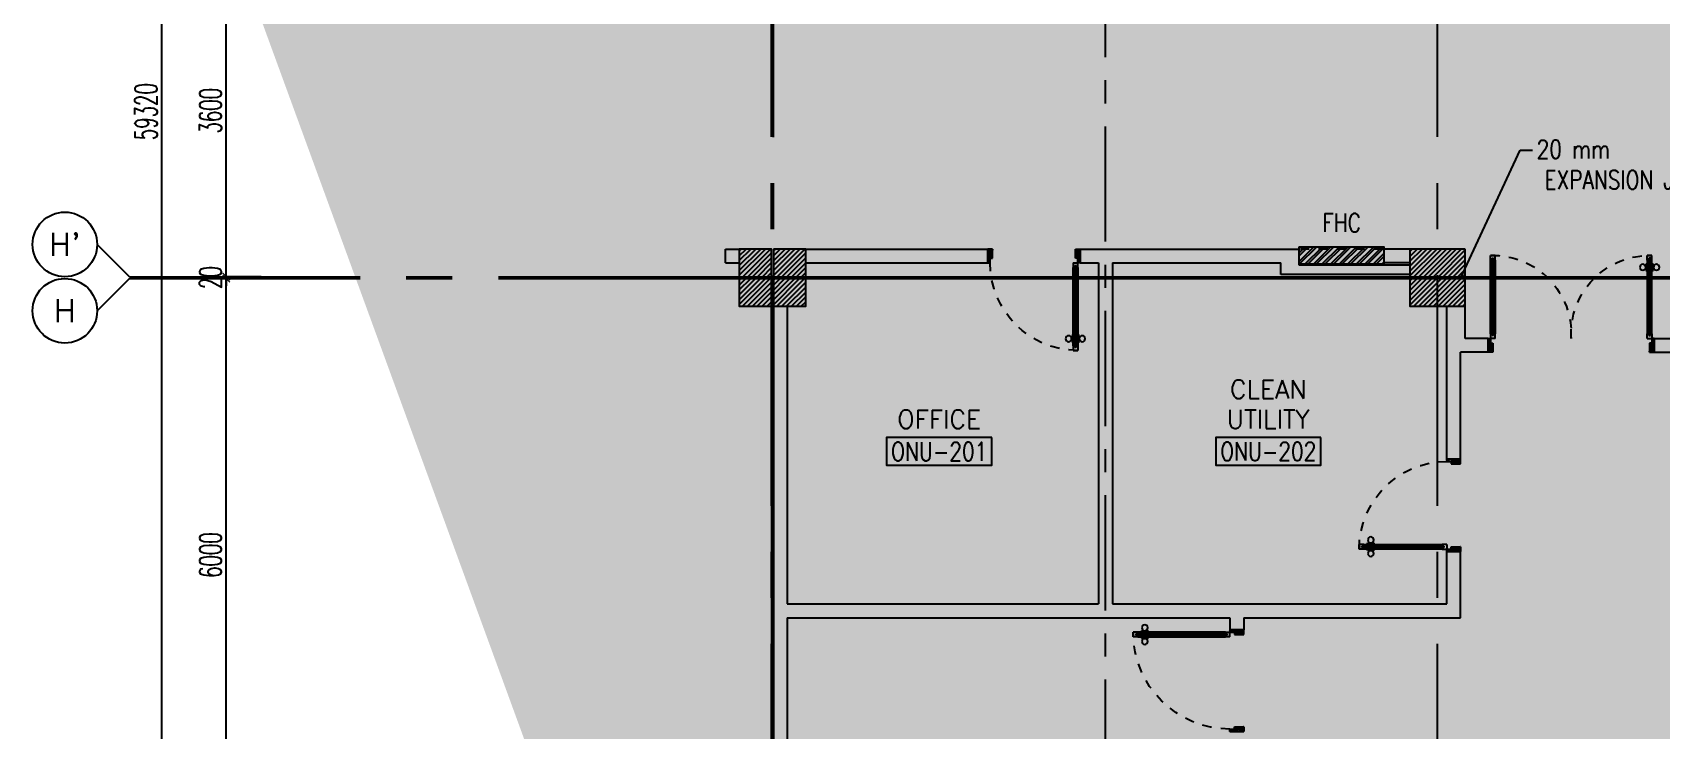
# Model space of a CAD drawing. Extents: x 0 to 93, y -1.5 to 78.
# Drawn here: x 0 to 17.66, y 28.1 to 35.67 of the extents above; entities that cross this region are included whole.
import ezdxf
from ezdxf.enums import TextEntityAlignment as Align

# ---------------------------------------------------------------- set-up
doc = ezdxf.new("R2010")
doc.units = 0
doc.header["$MEASUREMENT"] = 0
doc.header["$PDMODE"] = 34
for name, pattern in [('CENTER', [2, 1.25, -0.25, 0.25, -0.25]), ('CENTER2', [1.125, 0.75, -0.125, 0.125, -0.125]), ('CENTERX2', [4, 2.5, -0.5, 0.5, -0.5]), ('HIDDEN', [0.375, 0.25, -0.125])]:
    doc.linetypes.add(name, pattern=pattern)
doc.layers.get('0').update_dxf_attribs({"color": 11, "linetype": 'CONTINUOUS'})
doc.layers.get('DEFPOINTS').update_dxf_attribs({"color": 11, "linetype": 'CONTINUOUS'})
for name, color, linetype in [('AX', 11, 'CONTINUOUS'), ('AX-CR', 11, 'CONTINUOUS'), ('AX-DIM', 11, 'CONTINUOUS'), ('AX-TXT', 11, 'CONTINUOUS'), ('AXES', 11, 'CENTERX2'), ('AXES1', 11, 'CENTER'), ('COL', 11, 'CONTINUOUS'), ('DOOR', 11, 'CONTINUOUS'), ('EJ', 11, 'CONTINUOUS'), ('ELEV', 11, 'CONTINUOUS'), ('FHC', 11, 'CONTINUOUS'), ('HAT', 11, 'CONTINUOUS'), ('RM-BOX', 11, 'CONTINUOUS'), ('RM-NAME', 11, 'CONTINUOUS'), ('RM-NO', 11, 'CONTINUOUS'), ('WALL', 11, 'CONTINUOUS')]:
    doc.layers.add(name, color=color, linetype=linetype)
doc.styles.add('ROMANS', font='ROMANS.shx', dxfattribs={"width": 0.6})
doc.styles.get("Standard").update_dxf_attribs({"font": 'TXT.shx'})
doc.dimstyles.new('DIM-OUT', dxfattribs={"dimscale": 0, "dimtxt": 0.24, "dimasz": 0.08, "dimexe": 0.02, "dimexo": 0.02, "dimgap": 0.05, "dimtad": 1, "dimdec": 0, "dimlfac": 1000, "dimzin": 0, "dimdsep": 46, "dimtxsty": 'ROMANS', "dimblk1": 'ARCHTICK', "dimblk2": 'ARCHTICK', "dimsah": 1, "dimcen": 0.01, "dimdle": 0.08, "dimclrd": 7, "dimclre": 7, "dimclrt": 2, "dimadec": 0, "dimazin": 0, "dimtp": 2, "dimtm": 2, "dimtfac": 0.114286, "dimtdec": 0, "dimtix": 1, "dimtmove": 2, "dimatfit": 3, "dimldrblk": 'ARCHTICK', "dimfxl": 0, "dimtolj": 1, "dimtzin": 0, "dimarcsym": 0})

# ---------------------------------------------------------------- blocks, each defined once
blk = doc.blocks.new('D1000')
at = {"layer": 'DOOR', "color": 7, "linetype": 'ByBlock'}
for p, q in [((0, 0), (-150, 0)), ((-150, 0), (-150, -25)), ((-150, 0), (0, 0)), ((0, -50), (-114, 0)), ((0, -50), (-40, 0)), ((0, -50), (0, 0)), ((-1050, -25), (-1100, -25)), ((-1100, -75), (-1100, -25)), ((-1100, -25), (-1100, -75)), ((-1050, -75), (-1100, -75)), ((-1050, -42), (-1070, -42)), ((-1070, -42), (-1070, -58)), ((-1050, -58), (-1070, -58)), ((-1050, -25), (-1050, -42)), ((-1050, -58), (-1050, -75)), ((-928, -18), (-1018, -18)), ((-1018, -25), (-1018, -18)), ((-1018, -75), (-1018, -82)), ((-928, -82), (-1018, -82)), ((-1005, -9), (-940, -9)), ((-1005, -18), (-1005, -9)), ((-1005, -18), (-940, -18)), ((-1005, -82), (-940, -82)), ((-1005, -82), (-1005, -91)), ((-1005, -91), (-940, -91)), ((-940, -18), (-940, -9)), ((-940, -82), (-940, -91)), ((-928, -25), (-928, -18)), ((-928, -75), (-928, -82)), ((-200, -42), (-200, -25)), ((-200, -25), (-150, -25)), ((-180, -42), (-200, -42)), ((-200, -75), (-200, -58)), ((-200, -58), (-180, -58)), ((-150, -75), (-200, -75)), ((-180, -58), (-180, -42)), ((-150, -75), (-150, -25)), ((-150, -25), (-100, -25)), ((-100, -25), (-100, -50)), ((0, -50), (-100, -37)), ((-100, -50), (0, -50)), ((-150, -975), (-100, -975)), ((-150, -1000), (-150, -975)), ((-150, -1000), (0, -1000)), ((0, -1000), (-150, -1000)), ((0, -950), (-114, -1000)), ((-100, -975), (-100, -950)), ((0, -950), (-100, -963)), ((-100, -950), (0, -950)), ((0, -950), (-40, -1000)), ((0, -950), (0, -1000))]:
    blk.add_line(p, q, dxfattribs=at)
at = {"layer": 'DOOR', "linetype": 'ByBlock'}
for p, q in [((-200, -25), (-1050, -25)), ((-200, -42), (-1050, -42)), ((-200, -58), (-1050, -58)), ((-1050, -75), (-200, -75))]:
    blk.add_line(p, q, dxfattribs=at)
at = {"layer": 'DOOR', "color": 7, "linetype": 'ByBlock'}
for centre in [(-973, 23), (-973, -124)]:
    blk.add_circle(centre, 32.4, dxfattribs=at)
for centre, radius, start, end in [((0, -50), 134, 158.1598, 169.28), ((0, -50), 74.4, 137.7764, 180), ((0, -50), 54.4, 113.2074, 180), ((0, -50), 154, 161.1053, 166.2858), ((0, -50), 114, 154.0838, 167.3774), ((0, -50), 94.4, 148.0182, 180), ((0, -50), 34.4, 90, 180), ((0, -50), 14.4, 90, 180), ((0, -950), 154, 193.7142, 198.8947), ((0, -950), 134, 190.72, 201.8402), ((0, -950), 94.4, 180, 211.9818), ((0, -950), 74.4, 180, 222.2236), ((0, -950), 54.4, 180, 246.7926), ((0, -950), 34.4, 180, 270), ((0, -950), 14.4, 180, 270)]:
    blk.add_arc(centre, radius, start, end, dxfattribs=at)
at = {"layer": 'DOOR', "linetype": 'HIDDEN', "ltscale": 0.5}
blk.add_arc((-149, -24), 951, 180.0434, 269.9667, dxfattribs=at)
blk = doc.blocks.new('A$C272A55A0')
at = {"layer": 'DOOR', "color": 0, "linetype": 'ByBlock'}
for p, q in [((0, 900), (0, 1050)), ((50, 1050), (0, 1050)), ((0, 900), (25, 900)), ((25, 950), (50, 950)), ((25, 900), (25, 950)), ((75, 900), (25, 900)), ((25, 850), (25, 900)), ((50, 950), (50, 1050)), ((75, 900), (75, 850)), ((1725, 900), (1775, 900)), ((1725, 900), (1725, 850)), ((1750, 950), (1750, 1050)), ((1750, 1050), (1800, 1050)), ((1775, 950), (1750, 950)), ((1775, 900), (1775, 950)), ((1800, 900), (1775, 900)), ((1775, 850), (1775, 900)), ((1800, 1050), (1800, 900)), ((42, 850), (25, 850)), ((58, 870), (42, 870)), ((42, 870), (42, 850)), ((58, 850), (58, 870)), ((75, 850), (58, 850)), ((1725, 850), (1742, 850)), ((1742, 870), (1758, 870)), ((1742, 850), (1742, 870)), ((1758, 870), (1758, 850)), ((1758, 850), (1775, 850)), ((25, 50), (42, 50)), ((25, 50), (25, 0)), ((25, 0), (75, 0)), ((75, 0), (25, 0)), ((42, 50), (42, 30)), ((42, 30), (58, 30)), ((58, 50), (75, 50)), ((58, 50), (58, 30)), ((75, 50), (75, 0)), ((1718, 160), (1709, 160)), ((1709, 95), (1709, 160)), ((1718, 95), (1709, 95)), ((1725, 173), (1718, 173)), ((1718, 173), (1718, 83)), ((1718, 95), (1718, 160)), ((1725, 83), (1718, 83)), ((1742, 50), (1725, 50)), ((1725, 50), (1725, 0)), ((1775, 0), (1725, 0)), ((1725, 0), (1775, 0)), ((1742, 50), (1742, 30)), ((1758, 30), (1742, 30)), ((1775, 50), (1758, 50)), ((1758, 50), (1758, 30)), ((1775, 173), (1782, 173)), ((1775, 83), (1782, 83)), ((1775, 50), (1775, 0)), ((1782, 173), (1782, 83)), ((1782, 160), (1791, 160)), ((1782, 95), (1782, 160)), ((1782, 95), (1791, 95)), ((1791, 95), (1791, 160))]:
    blk.add_line(p, q, dxfattribs=at)
at = {"layer": 'DOOR', "color": 9, "linetype": 'ByBlock'}
for p, q in [((50, 1050), (0, 1010)), ((50, 1050), (0, 937)), ((50, 1050), (37, 950)), ((1750, 1050), (1800, 1010)), ((1750, 1050), (1800, 937)), ((1750, 1050), (1763, 950))]:
    blk.add_line(p, q, dxfattribs=at)
at = {"layer": 'DOOR', "linetype": 'ByBlock'}
for p, q in [((25, 850), (25, 50)), ((42, 850), (42, 50)), ((58, 850), (58, 50)), ((75, 50), (75, 850)), ((1725, 50), (1725, 850)), ((1742, 850), (1742, 50)), ((1758, 850), (1758, 50)), ((1775, 850), (1775, 50))]:
    blk.add_line(p, q, dxfattribs=at)
at = {"layer": 'DOOR', "color": 0, "linetype": 'ByBlock'}
for centre in [(1676, 128), (1824, 128)]:
    blk.add_circle(centre, 32.4, dxfattribs=at)
at = {"layer": 'DOOR', "color": 9, "linetype": 'ByBlock'}
for centre, radius, start, end in [((50, 1050), 54.4, 203.2074, 270), ((50, 1050), 74.4, 227.7764, 270), ((50, 1050), 94.4, 238.0182, 270), ((50, 1050), 114, 244.0838, 257.3774), ((50, 1050), 134, 248.1598, 259.28), ((50, 1050), 154, 251.1053, 256.2858), ((50, 1050), 34.4, 180, 270), ((50, 1050), 14.4, 180, 270), ((1750, 1050), 14.4, 270, 0), ((1750, 1050), 34.4, 270, 0), ((1750, 1050), 54.4, 270, 336.7926), ((1750, 1050), 74.4, 270, 312.2236), ((1750, 1050), 94.4, 270, 301.9818), ((1750, 1050), 114, 282.6226, 295.9162), ((1750, 1050), 134, 280.72, 291.8402), ((1750, 1050), 154, 283.7142, 288.8947)]:
    blk.add_arc(centre, radius, start, end, dxfattribs=at)
at = {"layer": 'DOOR', "linetype": 'HIDDEN', "ltscale": 0.5}
for centre, start, end in [((50, 851), 268.3174, 3.2965), ((1750, 851), 176.7035, 271.6826)]:
    blk.add_arc(centre, 851, start, end, dxfattribs=at)
at = {"layer": 'WALL', "linetype": 'ByBlock'}
blk.add_line((1800, 900), (1800, 1050), dxfattribs=at)
blk = doc.blocks.new('DOOR-110')
at = {"layer": 'DOOR', "color": 0, "linetype": 'ByBlock'}
for p, q in [((0, 1050), (0, 1100)), ((150, 1100), (0, 1100)), ((100, 1075), (100, 1050)), ((150, 1075), (100, 1075)), ((150, 1100), (150, 1075)), ((150, 1025), (150, 1075)), ((200, 1075), (150, 1075)), ((200, 1058), (200, 1075)), ((1028, 1075), (1028, 1082)), ((1028, 1082), (1118, 1082)), ((1040, 1082), (1040, 1091)), ((1105, 1091), (1040, 1091)), ((1105, 1082), (1040, 1082)), ((1105, 1082), (1105, 1091)), ((1118, 1075), (1118, 1082)), ((1150, 1075), (1150, 1058)), ((1150, 1075), (1200, 1075)), ((1200, 1075), (1200, 1025)), ((1200, 1025), (1200, 1075)), ((100, 1050), (0, 1050)), ((150, 1025), (200, 1025)), ((180, 1042), (180, 1058)), ((180, 1058), (200, 1058)), ((200, 1042), (180, 1042)), ((200, 1025), (200, 1042)), ((1028, 1025), (1028, 1018)), ((1028, 1018), (1118, 1018)), ((1040, 1018), (1040, 1009)), ((1105, 1018), (1040, 1018)), ((1105, 1009), (1040, 1009)), ((1105, 1018), (1105, 1009)), ((1118, 1025), (1118, 1018)), ((1150, 1058), (1170, 1058)), ((1150, 1042), (1150, 1025)), ((1150, 1042), (1170, 1042)), ((1150, 1025), (1200, 1025)), ((1170, 1058), (1170, 1042)), ((100, 50), (0, 50)), ((0, 50), (0, 0)), ((0, 0), (150, 0)), ((150, 0), (0, 0)), ((100, 25), (100, 50)), ((150, 25), (100, 25)), ((150, 0), (150, 25))]:
    blk.add_line(p, q, dxfattribs=at)
at = {"layer": 'DOOR', "linetype": 'ByBlock'}
for p, q in [((0, 1100), (150, 1100)), ((200, 1075), (1150, 1075)), ((200, 1058), (1150, 1058)), ((200, 1042), (1150, 1042)), ((1150, 1025), (200, 1025))]:
    blk.add_line(p, q, dxfattribs=at)
at = {"layer": 'DOOR', "color": 9, "linetype": 'ByBlock'}
for p, q in [((0, 1050), (40, 1100)), ((0, 1050), (114, 1100)), ((0, 1050), (100, 1063)), ((0, 50), (40, 0)), ((0, 50), (114, 0)), ((0, 50), (100, 37))]:
    blk.add_line(p, q, dxfattribs=at)
at = {"layer": 'DOOR', "color": 0, "linetype": 'ByBlock'}
for centre in [(1073, 1124), (1073, 976)]:
    blk.add_circle(centre, 32.4, dxfattribs=at)
at = {"layer": 'DOOR', "color": 9, "linetype": 'ByBlock'}
for centre, radius, start, end in [((0, 1050), 34.4, 0, 90), ((0, 1050), 14.4, 0, 90), ((0, 1050), 54.4, 0, 66.7926), ((0, 1050), 74.4, 0, 42.2236), ((0, 1050), 94.4, 0, 31.9818), ((0, 1050), 114, 12.6226, 25.9162), ((0, 1050), 134, 10.72, 21.8402), ((0, 1050), 154, 13.7142, 18.8947), ((0, 50), 14.4, 270, 0), ((0, 50), 34.4, 270, 0), ((0, 50), 54.4, 293.2074, 0), ((0, 50), 74.4, 317.7764, 0), ((0, 50), 94.4, 328.0182, 0), ((0, 50), 134, 338.1598, 349.28), ((0, 50), 154, 341.1053, 346.2858)]:
    blk.add_arc(centre, radius, start, end, dxfattribs=at)
at = {"layer": 'DOOR', "linetype": 'HIDDEN', "ltscale": 0.5}
blk.add_arc((150, 1075), 1050, 270, 0, dxfattribs=at)
at = {"layer": 'WALL', "linetype": 'ByBlock'}
for p, q in [((0, 1100), (150, 1100)), ((0, 0), (150, 0))]:
    blk.add_line(p, q, dxfattribs=at)
blk = doc.blocks.new('C5')
at = {"layer": 'HAT', "linetype": 'ByBlock'}
h = blk.add_hatch(dxfattribs=at)
h.set_pattern_fill('ANSI31', color=256, scale=300, style=0)
h.set_pattern_definition([(45, (-223356.182, -51411.005), (-26.516504, 26.516504), [])])
h.paths.add_polyline_path([(300, 300), (0, 300), (0, 0), (300, 0)])
h.paths.add_polyline_path([(600, 300), (300, 300), (300, 0), (600, 0)])
at = {"layer": 'COL'}
blk.add_lwpolyline([(600, 300), (0, 300), (0, 0), (600, 0)], close=True, dxfattribs=at)
blk = doc.blocks.new('C7')
at = {"layer": 'HAT'}
h = blk.add_hatch(dxfattribs=at)
h.set_pattern_fill('ANSI31', color=256, scale=300, style=0)
h.set_pattern_definition([(45, (-248876.182, -51411.005), (-26.5165043, 26.5165043), [])])
h.paths.add_polyline_path([(350, 300), (250, 300), (0, 300), (0, 0), (350, 0)])
at = {"layer": 'COL'}
blk.add_lwpolyline([(0, 300), (0, 0), (350, 0), (350, 300)], close=True, dxfattribs=at)
blk = doc.blocks.new('RM1')
at = {"layer": 'RM-BOX'}
blk.add_lwpolyline([(570, -200), (-570, -200), (-570, -500), (570, -500)], close=True, dxfattribs=at)
at = {"layer": 'RM-NAME', "style": 'ROMANS'}
for tag, p in [('ROOMNAME1', (0, 324)), ('ROOMNAME2', (0, 0))]:
    blk.add_attdef(tag, text='', height=200, dxfattribs=at).set_placement(p, align=Align.MIDDLE)
at = {"layer": 'RM-NO', "style": 'ROMANS', "width": 0.8}
blk.add_attdef('ROOMNO', text='', height=200, dxfattribs=at).set_placement((0, -350), align=Align.MIDDLE)
blk = doc.blocks.new('_ARCHTICK')
at = {"color": 0, "linetype": 'ByBlock', "const_width": 0.15}
blk.add_lwpolyline([(-0.5, -0.5), (0.5, 0.5)], dxfattribs=at)
blk = doc.blocks.new('*D604')
at = {"layer": 'AX-DIM', "color": 7, "lineweight": -2}
for p, q in [((2.48, 36.62), (2.08, 36.62)), ((2.1, 32.94), (2.1, 36.7)), ((2.48, 33.02), (2.08, 33.02))]:
    blk.add_line(p, q, dxfattribs=at)
at = {"layer": 'DEFPOINTS', "color": 0}
for p in [(2.1, 36.62), (2.5, 36.62), (2.5, 33.02)]:
    blk.add_point(p, dxfattribs=at)
at = {"layer": 'AX-DIM', "color": 7, "lineweight": -2, "xscale": 0.08, "yscale": 0.08, "zscale": 0.08}
for p, rotation in [((2.1, 36.62), 90), ((2.1, 33.02), 270)]:
    blk.add_blockref('_ARCHTICK', p, dxfattribs=dict(at, rotation=rotation))
at = {"layer": 'AX-DIM', "color": 2, "insert": (1.93, 34.82), "char_height": 0.24, "attachment_point": 5, "rotation": 90, "style": 'ROMANS'}
blk.add_mtext('\\A1;3600', dxfattribs=at)
blk = doc.blocks.new('*D596')
at = {"layer": 'AX-DIM', "color": 7, "lineweight": -2}
for p, q in [((2.1, 33.02), (2.1, 33.1)), ((2.48, 33.02), (2.08, 33.02)), ((2.48, 33), (2.08, 33)), ((2.1, 33), (2.1, 33.02)), ((2.1, 33), (2.1, 32.92))]:
    blk.add_line(p, q, dxfattribs=at)
at = {"layer": 'DEFPOINTS', "color": 0}
for p in [(2.1, 33.02), (2.5, 33.02), (2.5, 33)]:
    blk.add_point(p, dxfattribs=at)
at = {"layer": 'AX-DIM', "color": 7, "lineweight": -2, "xscale": 0.08, "yscale": 0.08, "zscale": 0.08}
for p, rotation in [((2.1, 33.02), 270), ((2.1, 33), 90)]:
    blk.add_blockref('_ARCHTICK', p, dxfattribs=dict(at, rotation=rotation))
at = {"layer": 'AX-DIM', "color": 2, "insert": (1.93, 33.01), "char_height": 0.24, "attachment_point": 5, "rotation": 90, "style": 'ROMANS'}
blk.add_mtext('\\A1;20', dxfattribs=at)
blk = doc.blocks.new('*D595')
at = {"layer": 'AX-DIM', "color": 7, "lineweight": -2}
for p, q in [((2.1, 26.92), (2.1, 33.08)), ((2.48, 33), (2.08, 33)), ((2.48, 27), (2.08, 27))]:
    blk.add_line(p, q, dxfattribs=at)
at = {"layer": 'DEFPOINTS', "color": 0}
for p in [(2.1, 33), (2.5, 33), (2.5, 27)]:
    blk.add_point(p, dxfattribs=at)
at = {"layer": 'AX-DIM', "color": 7, "lineweight": -2, "xscale": 0.08, "yscale": 0.08, "zscale": 0.08}
for p, rotation in [((2.1, 33), 90), ((2.1, 27), 270)]:
    blk.add_blockref('_ARCHTICK', p, dxfattribs=dict(at, rotation=rotation))
at = {"layer": 'AX-DIM', "color": 2, "insert": (1.93, 30), "char_height": 0.24, "attachment_point": 5, "rotation": 90, "style": 'ROMANS'}
blk.add_mtext('\\A1;6000', dxfattribs=at)
blk = doc.blocks.new('AXL')
at = {"layer": 'AX-CR'}
blk.add_circle((-350, 0), 350, dxfattribs=at)
at = {"layer": 'AX-TXT', "style": 'ROMANS'}
blk.add_attdef('AX', text='', height=250, dxfattribs=at).set_placement((-350, 0), align=Align.MIDDLE)
blk = doc.blocks.new('*D587')
at = {"layer": 'AX-DIM', "color": 7, "lineweight": -2}
for p, q in [((7.362, 64.47), (1.38, 64.47)), ((1.4, 5.07), (1.4, 64.55)), ((8.262, 5.15), (1.38, 5.15))]:
    blk.add_line(p, q, dxfattribs=at)
at = {"layer": 'DEFPOINTS', "color": 0}
for p in [(1.4, 64.47), (7.382, 64.47), (8.282, 5.15)]:
    blk.add_point(p, dxfattribs=at)
at = {"layer": 'AX-DIM', "color": 7, "lineweight": -2, "xscale": 0.08, "yscale": 0.08, "zscale": 0.08}
for p, rotation in [((1.4, 64.47), 90), ((1.4, 5.15), 270)]:
    blk.add_blockref('_ARCHTICK', p, dxfattribs=dict(at, rotation=rotation))
at = {"layer": 'AX-DIM', "color": 2, "insert": (1.23, 34.81), "char_height": 0.24, "attachment_point": 5, "rotation": 90, "style": 'ROMANS'}
blk.add_mtext('\\A1;59320', dxfattribs=at)

msp = doc.modelspace()

# ---------------------------------------------------------------- hatches: boundary and pattern name
at = {"layer": 'FHC', "linetype": 'ByBlock', "ltscale": 0.3}
h = msp.add_hatch(dxfattribs=at)
h.set_pattern_fill('ANSI32', color=11, scale=0.175, style=0)
h.set_pattern_definition([(45, (-218.46453, 2.103995), (-0.046403883, 0.046403883), []), (45, (-218.433594, 2.103995), (-0.046403883, 0.046403883), [])])
h.paths.add_polyline_path([(14.6517, 33.155), (14.6517, 33.345), (13.7317, 33.345), (13.7317, 33.155)])
h.paths.add_polyline_path([(13.519, 32.7339), (13.519, 33.1547), (13.7815, 33.1547), (13.7815, 32.7339)], flags=9)

# ---------------------------------------------------------------- linework, layer by layer
at = {"layer": 'AXES'}
for p, q in [((15.2317, -1.4643), (15.2317, 77.3484)), ((8.0117, -1.4643), (8.0117, 76.9984)), ((8.0317, -1.4663), (8.0317, 76.9963)), ((1.05, 33.02), (0.7, 33.37)), ((1.05, 33), (0.7, 32.65)), ((1.05, 33.02), (24.2317, 33.02)), ((1.05, 33), (24.2317, 33))]:
    msp.add_line(p, q, dxfattribs=at)
at = {"layer": 'AXES1'}
msp.add_line((11.6317, 5.4), (11.6317, 64.22), dxfattribs=at)
at = {"layer": 'EJ', "color": 8}
for p, q in [((7.1867, 33.02), (82.7217, 33.02)), ((7.1867, 33), (82.7217, 33))]:
    msp.add_line(p, q, dxfattribs=at)
at = {"layer": 'EJ'}
msp.add_line((8.0117, 32.75), (8.0117, 27.35), dxfattribs=at)
at = {"layer": 'ELEV', "linetype": 'CENTER2', "const_width": 0.12}
msp.add_lwpolyline([(7.1252, 3.0809), (7.1252, 66.62)], dxfattribs=at)
at = {"layer": 'FHC', "color": 250, "linetype": 'HIDDEN', "ltscale": 0.25}
msp.add_line((14.6419, 33.32), (13.7473, 33.32), dxfattribs=at)
at = {"layer": 'FHC', "linetype": 'ByBlock', "ltscale": 0.3}
msp.add_lwpolyline([(13.7317, 33.345), (14.6517, 33.345), (14.6517, 33.155), (13.7317, 33.155)], close=True, dxfattribs=at)
at = {"layer": 'WALL'}
for p, q in [((7.5117, 33.17), (7.5117, 33.32)), ((7.5117, 33.32), (7.6617, 33.32)), ((8.3817, 33.32), (10.3567, 33.32)), ((10.3567, 33.32), (10.3567, 33.17)), ((11.3567, 33.32), (11.3567, 33.17)), ((11.3567, 33.32), (13.7317, 33.32)), ((7.5117, 33.17), (7.6617, 33.17)), ((8.3817, 33.17), (10.3567, 33.17)), ((11.3567, 33.17), (11.5567, 33.17)), ((11.5567, 33.17), (11.5567, 29.47)), ((11.7067, 33.17), (13.5317, 33.17)), ((11.7067, 33.17), (11.7067, 29.47)), ((8.0317, 32.7), (8.0317, 27.35)), ((8.1817, 32.7), (8.1817, 29.47)), ((15.3317, 31.04), (15.3317, 32.7)), ((15.5317, 32.35), (15.5317, 32.7)), ((15.7817, 32.35), (15.5317, 32.35)), ((15.7817, 32.2), (15.7817, 32.35)), ((17.5817, 32.35), (17.8317, 32.35)), ((17.5817, 32.2), (17.5817, 32.35)), ((15.4817, 31.04), (15.4817, 32.2)), ((15.7817, 32.2), (15.4817, 32.2)), ((17.5817, 32.2), (17.8317, 32.2)), ((15.3317, 31.04), (15.4817, 31.04)), ((15.3317, 29.47), (15.3317, 30.04)), ((15.3317, 30.04), (15.4817, 30.04)), ((15.4817, 29.32), (15.4817, 30.04)), ((8.1817, 29.47), (11.5567, 29.47)), ((8.1817, 29.32), (12.9817, 29.32)), ((8.1817, 29.32), (8.1817, 27.35)), ((11.7067, 29.47), (15.3317, 29.47)), ((13.1317, 29.32), (15.4817, 29.32)), ((12.9817, 29.1875), (13.1317, 29.1875))]:
    msp.add_line(p, q, dxfattribs=at)
at = {"layer": 'WALL', "linetype": 'ByBlock'}
for p, q in [((13.7317, 33.145), (13.7317, 33.32)), ((14.9317, 33.32), (14.6517, 33.32)), ((13.5317, 33.045), (13.5317, 33.17)), ((14.9317, 33.045), (13.5317, 33.045)), ((14.9317, 33.145), (13.7317, 33.145)), ((14.9317, 33.17), (14.6517, 33.17)), ((12.9817, 29.32), (12.9817, 29.1875)), ((13.1317, 29.32), (13.1317, 29.1875))]:
    msp.add_line(p, q, dxfattribs=at)

# ---------------------------------------------------------------- block references
at = {"layer": 'AX', "xscale": 0.001, "yscale": 0.001, "zscale": 0.001}
for p, values in [((0.7, 33.37), {'AX': "H'"}), ((0.7, 32.65), {'AX': 'H'})]:
    msp.add_blockref('AXL', p, dxfattribs=at).add_auto_attribs(values)
at = {"layer": 'COL', "xscale": 0.001, "yscale": 0.001, "zscale": 0.001}
for name, p in [('C7', (7.6617, 33.02)), ('C7', (8.0317, 33.02)), ('C5', (14.9317, 33.02)), ('C7', (7.6617, 32.7)), ('C7', (8.0317, 32.7)), ('C5', (14.9317, 32.7))]:
    msp.add_blockref(name, p, dxfattribs=at)
at = {"layer": 'DOOR', "color": 0, "linetype": 'Continuous', "xscale": -0.001, "yscale": 0.001, "zscale": 0.001}
for p, rotation in [((11.3567, 33.32), 270), ((15.4817, 30.04), 180)]:
    msp.add_blockref('D1000', p, dxfattribs=dict(at, rotation=rotation))
at = {"layer": 'DOOR', "color": 0, "linetype": 'ByBlock', "xscale": -0.001, "yscale": 0.001, "zscale": 0.001, "rotation": 180}
msp.add_blockref('A$C272A55A0', (15.7817, 33.2504), dxfattribs=at)
at = {"layer": 'DOOR', "color": 0, "linetype": 'Continuous', "xscale": -0.001, "yscale": 0.001, "zscale": 0.001}
msp.add_blockref('DOOR-110', (13.1317, 28.0875), dxfattribs=at)
at = {"layer": 'RM-NO', "xscale": 0.001, "yscale": 0.001, "zscale": 0.001}
for p, values in [((13.3971, 31.4745), {'ROOMNO': 'ONU-202', 'ROOMNAME2': 'UTILITY', 'ROOMNAME1': 'CLEAN'}), ((9.829, 31.4737), {'ROOMNO': 'ONU-201', 'ROOMNAME2': 'OFFICE'})]:
    msp.add_blockref('RM1', p, dxfattribs=at).add_auto_attribs(values)

# ---------------------------------------------------------------- texts
at = {"layer": 'EJ', "color": 4, "style": 'ROMANS', "width": 0.8}
for s, p in [('20 mm', (16.704, 34.4015)), ('EXPANSION JOINT', (17.3252, 34.0704))]:
    msp.add_text(s, height=0.2, dxfattribs=at).set_placement(p, align=Align.MIDDLE)
at = {"layer": 'FHC', "style": 'ROMANS', "width": 0.8}
msp.add_text('FHC', height=0.2, dxfattribs=at).set_placement((13.9838, 33.505))

# ---------------------------------------------------------------- dimensions: what is measured, and where the dimension line sits
at = {"layer": 'AX-DIM'}
for base, p1, p2, picture, middle in [((1.4, 64.47), (8.2824, 5.15), (7.382, 64.47), '*D587', (1.23, 34.81)), ((2.1, 36.62), (2.5, 33.02), (2.5, 36.62), '*D604', (1.93, 34.82)), ((2.1, 33.02), (2.5, 33), (2.5, 33.02), '*D596', (1.93, 33.01)), ((2.1, 33), (2.5, 27), (2.5, 33), '*D595', (1.93, 30))]:
    dim = msp.add_linear_dim(base=base, p1=p1, p2=p2, angle=90, dimstyle='DIM-OUT', override={"dimscale": 1}, dxfattribs=at)
    dim.commit()
    dim.dimension.update_dxf_attribs({"geometry": picture, "text_midpoint": middle})

# ---------------------------------------------------------------- leaders
at = {"layer": 'EJ'}
msp.add_leader([(15.4817, 33), (16.1292, 34.3931), (16.2624, 34.3931)], dimstyle='DIM-OUT', override={"dimscale": 1, "dimtxt": 0.18, "dimasz": 150, "dimexe": 0.18, "dimexo": 0.0625, "dimgap": 77, "dimtad": 0, "dimtih": 1, "dimtoh": 1, "dimdec": 4, "dimlfac": 1, "dimtxsty": 'Standard', "dimcen": 0.09, "dimdle": 0, "dimclrd": 0, "dimclre": 0, "dimclrt": 0, "dimtp": 0, "dimtm": 0, "dimtfac": 1, "dimtdec": 4, "dimtix": 0, "dimtofl": 0, "dimtmove": 0}, dxfattribs=at)

doc.saveas('drawing.dxf')
